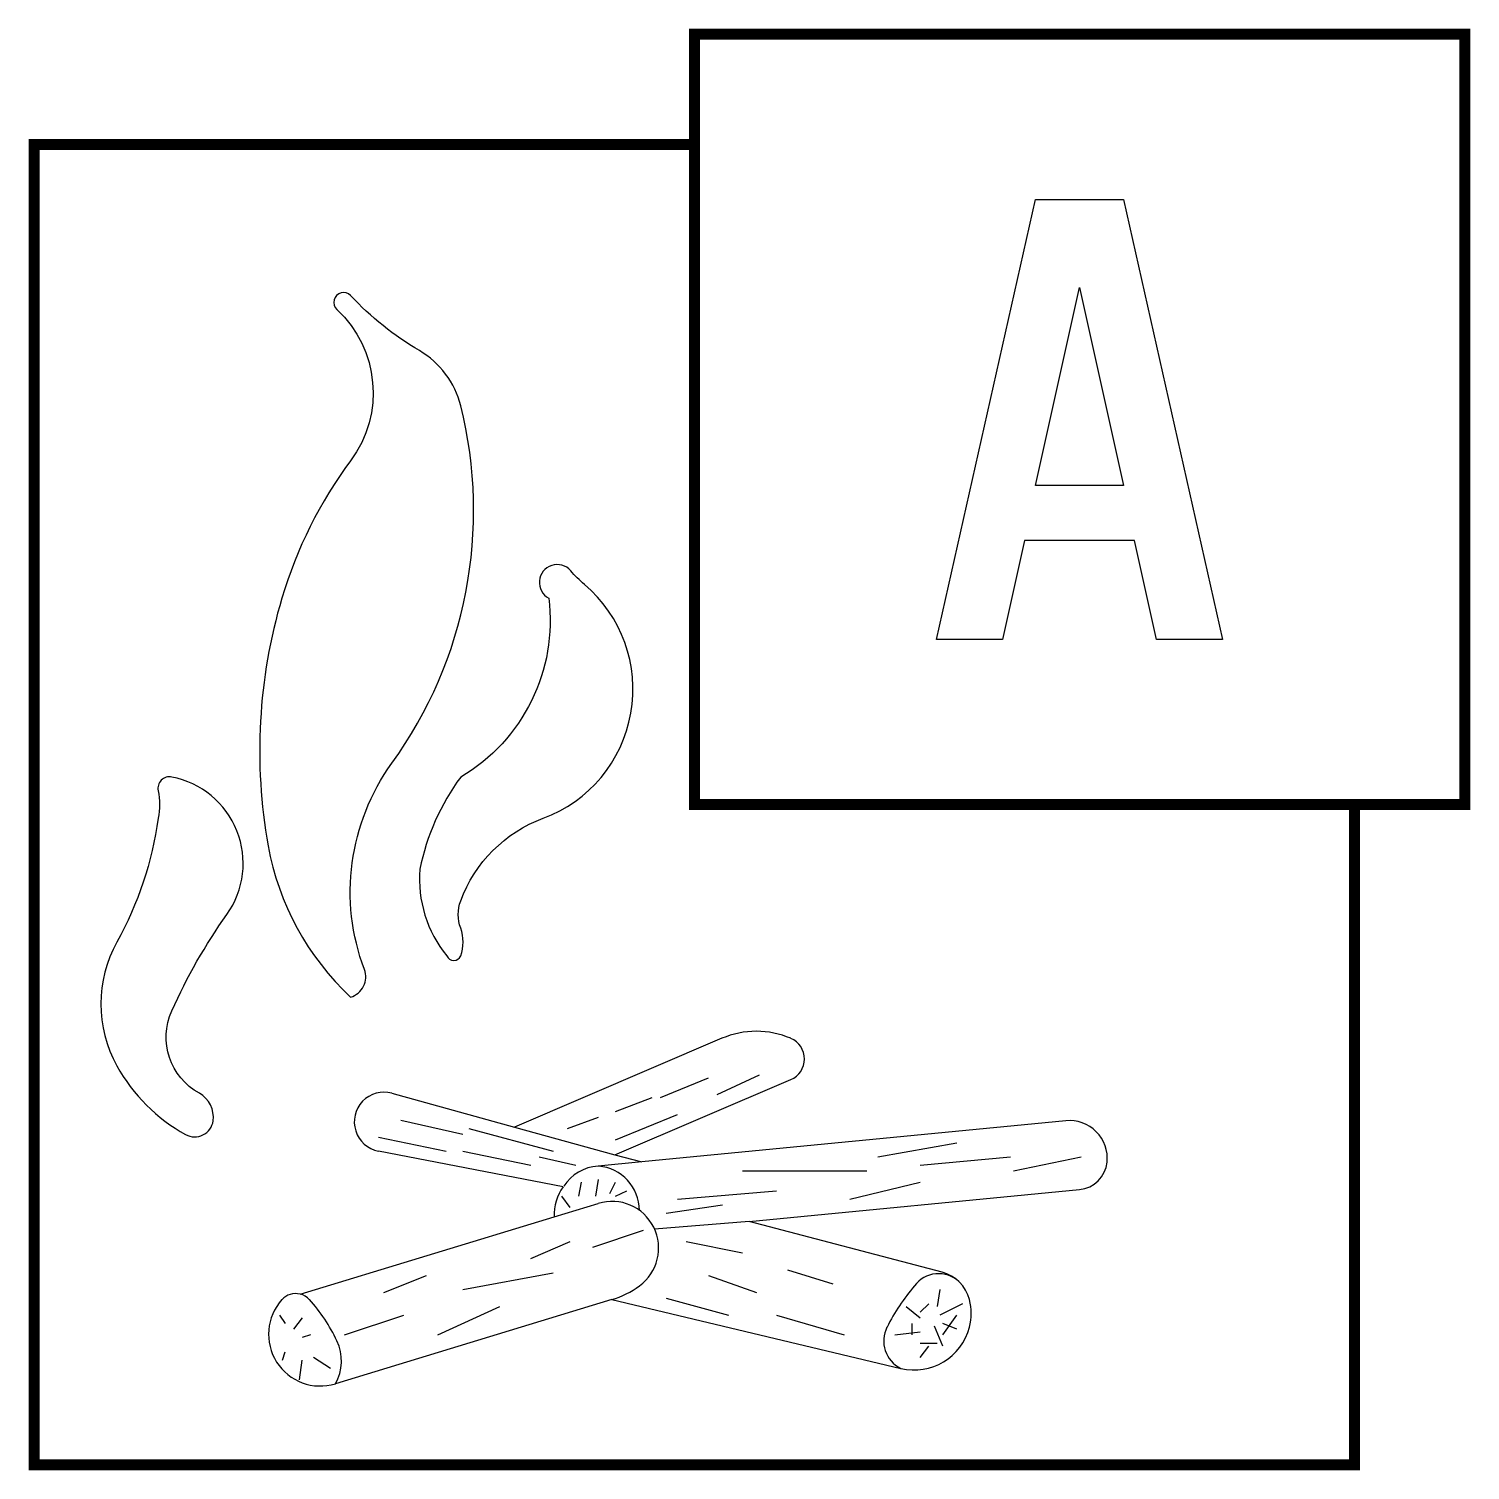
# Model space of a CAD drawing. Extents: x 13.9 to 27.1, y 84 to 97.1.
import ezdxf

# ---------------------------------------------------------------- set-up
doc = ezdxf.new("R2010")
doc.units = 0
doc.layers.add('VEILIG', color=7, linetype='CONTINUOUS')

msp = doc.modelspace()

# ---------------------------------------------------------------- linework, layer by layer
at = {"layer": 'VEILIG', "color": 0}
for p, q in [((20.25, 87.88), (18.364, 87.072)), ((19.692, 87.342), (20.128, 87.522)), ((20.205, 87.368), (20.59, 87.547)), ((17.25, 87.38), (18.364, 87.072)), ((19.276, 86.82), (20.875, 87.505)), ((19.282, 87.214), (19.615, 87.342)), ((17.332, 87.137), (17.896, 87.008)), ((18.846, 87.06), (19.128, 87.162)), ((19.282, 86.957), (19.846, 87.188)), ((23.375, 87.13), (19.522, 86.757)), ((17.948, 87.06), (18.717, 86.854)), ((18.364, 87.072), (19.276, 86.82)), ((17.127, 86.983), (17.743, 86.854)), ((18.806, 86.531), (17.127, 86.854)), ((17.896, 86.854), (18.512, 86.726)), ((21.667, 86.803), (22.385, 86.931)), ((18.589, 86.803), (18.922, 86.726)), ((19.522, 86.757), (19.124, 86.719)), ((19.276, 86.82), (19.522, 86.757)), ((22.052, 86.726), (22.873, 86.803)), ((22.898, 86.675), (23.514, 86.803)), ((19.102, 86.444), (19.128, 86.598)), ((20.436, 86.675), (21.565, 86.675)), ((18.948, 86.444), (18.974, 86.572)), ((19.23, 86.469), (19.282, 86.572)), ((19.282, 86.444), (19.384, 86.495)), ((19.846, 86.418), (20.744, 86.495)), ((20.497, 86.214), (23.5, 86.505)), ((21.411, 86.418), (22.052, 86.572)), ((18.726, 86.259), (19.125, 86.38)), ((18.871, 86.341), (18.794, 86.444)), ((19.743, 86.29), (20.256, 86.367)), ((16.416, 85.555), (18.726, 86.259)), ((20.497, 86.214), (19.638, 86.145)), ((22.25, 85.755), (20.497, 86.214)), ((19.076, 85.982), (19.538, 86.136)), ((18.512, 85.879), (18.871, 86.033)), ((19.923, 86.033), (20.436, 85.93)), ((17.178, 85.571), (17.563, 85.725)), ((17.896, 85.596), (18.717, 85.75)), ((20.128, 85.725), (20.564, 85.571)), ((20.846, 85.776), (21.257, 85.648)), ((22.231, 85.596), (22.206, 85.442)), ((19.25, 85.505), (16.736, 84.74)), ((17.666, 85.186), (18.23, 85.442)), ((19.25, 85.505), (21.875, 84.88)), ((19.743, 85.519), (20.308, 85.365)), ((21.924, 85.442), (22.052, 85.34)), ((22.129, 85.468), (22.052, 85.391)), ((22.437, 85.468), (22.231, 85.365)), ((16.229, 85.365), (16.28, 85.288)), ((16.434, 85.34), (16.357, 85.237)), ((16.819, 85.186), (17.358, 85.365)), ((20.744, 85.365), (21.359, 85.186)), ((21.975, 85.288), (21.975, 85.186)), ((22.257, 85.186), (22.385, 85.365)), ((22.385, 85.237), (22.257, 85.288)), ((16.511, 85.186), (16.434, 85.16)), ((21.821, 85.186), (22.052, 85.211)), ((22.257, 85.083), (22.18, 85.263)), ((16.255, 84.955), (16.28, 85.032)), ((22.052, 85.109), (22.206, 85.109)), ((22.052, 84.98), (22.129, 85.083)), ((16.409, 84.775), (16.434, 84.955)), ((16.691, 84.878), (16.537, 84.98))]:
    msp.add_line(p, q, dxfattribs=at)
at = {"layer": 'VEILIG', "color": 0, "const_width": 0.1}
msp.add_lwpolyline([(27, 90.005), (20, 90.005), (20, 97.005), (27, 97.005)], close=True, dxfattribs=at)
msp.add_lwpolyline([(26, 90.005), (26, 84.005), (14, 84.005), (14, 96.005), (20, 96.005)], dxfattribs=at)
at = {"layer": 'VEILIG', "color": 0}
msp.add_lwpolyline([(23.9, 95.505), (24.8, 91.505), (24.2, 91.505), (24, 92.405), (23, 92.405), (22.8, 91.505), (22.2, 91.505), (23.1, 95.505)], close=True, dxfattribs=at)
for points in [[(16.125, 89.63, 0.162278), (16.875, 88.255, 0.437122), (17, 88.505, -0.251665), (17.25, 90.38, 0.221339), (17.875, 93.63, 0.201583), (17.5, 94.13, -0.072768), (16.875, 94.63, 1.035237), (16.75, 94.505, -0.381756), (16.875, 93.13, 0.087751), (16.25, 91.88, 0.117078)], [(17.875, 88.88, -0.179353), (17.875, 89.13, -0.218619), (18.625, 89.88, 0.573353), (19, 92.005, -0.040583), (18.875, 92.13, 1.200785), (18.676, 91.88, -0.299083), (17.875, 90.255, 0.108075), (17.504, 89.417, 0.195419), (17.75, 88.63, 0.695845), (17.875, 88.63, 0.179353)], [(15.5, 87.38, -0.388984), (15.25, 88.13, -0.049515), (15.75, 89.005, 0.545395), (15.25, 90.255, 0.531518), (15.125, 90.13, -0.096139), (15.125, 89.88, -0.09294), (14.75, 88.755, 0.259126), (14.75, 87.63, 0.140055), (15.375, 87.005, 0.527459), (15.625, 87.13, 0.309364)]]:
    msp.add_lwpolyline(points, format="xyb", close=True, dxfattribs=at)
msp.add_lwpolyline([(23.5, 94.705), (23.9, 92.905), (23.1, 92.905), (23.5, 94.705)], dxfattribs=at)
for centre, radius, start, end in [((20.562, 87.151), 0.793, 66.8014, 113.1986), ((20.795, 87.692), 0.204, 293.1986, 66.8014), ((17.178, 87.12), 0.27, 74.5375, 259.1059), ((23.408, 86.788), 0.344, 354.4725, 95.5275), ((23.473, 86.782), 0.278, 275.5275, 354.4725), ((19.145, 86.328), 0.391, 93.1251, 148.0074), ((19.094, 86.314), 0.406, 0.2522, 85.1786), ((19.171, 86.275), 0.446, 144.988, 182.1741), ((19.249, 85.973), 0.425, 306.2026, 106.9275), ((22.219, 85.469), 0.272, 47.4313, 143.6692), ((22.161, 85.416), 0.35, 14.68, 75.32), ((16.375, 85.392), 0.168, 75.9509, 137.9042), ((16.375, 85.392), 0.168, 42.0958, 75.9509), ((19.007, 86.304), 0.835, 286.9275, 306.2026), ((23.375, 84.442), 1.817, 139.1849, 153.4349), ((16.599, 85.19), 0.47, 137.9042, 286.9275), ((15.356, 84.472), 1.542, 25.2843, 42.0958), ((22.023, 85.38), 0.493, 345.32, 14.68), ((22, 85.13), 0.28, 153.4349, 243.4349), ((21.996, 85.387), 0.521, 256.6075, 345.32), ((16.366, 84.949), 0.425, 330.5721, 25.2843)]:
    msp.add_arc(centre, radius, start, end, dxfattribs=at)

doc.saveas('drawing.dxf')
